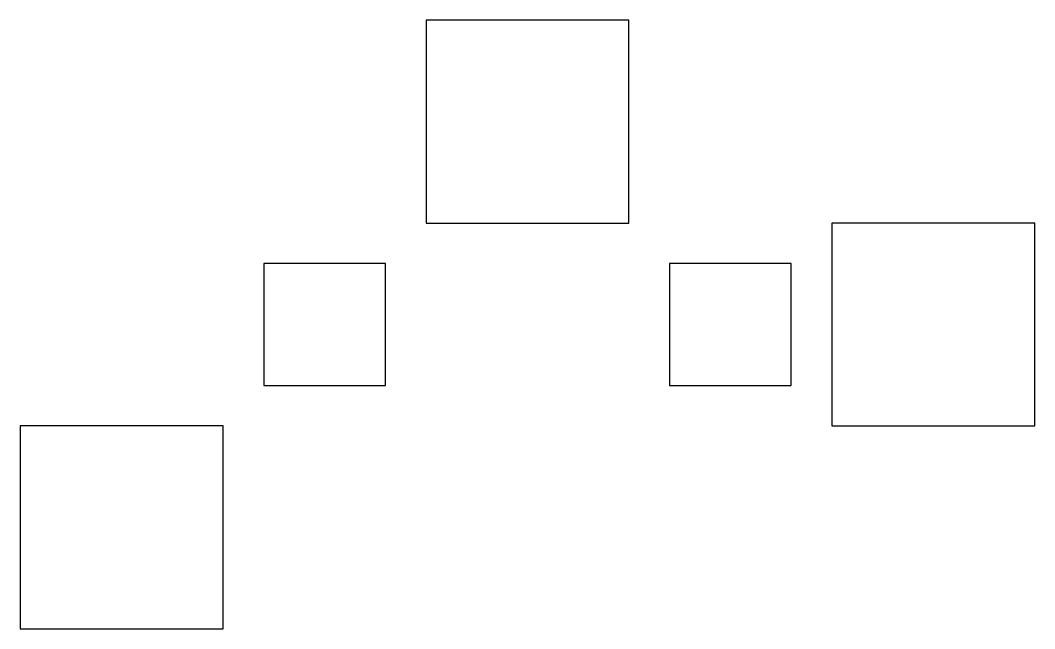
# Model space of a CAD drawing. Header units: millimetres. Extents: x 0 to 250, y 0 to 150.
import ezdxf

# ---------------------------------------------------------------- set-up
doc = ezdxf.new("R2010")
doc.units = ezdxf.units.MM
doc.layers.add('PARTS', color=1, linetype='Continuous')

msp = doc.modelspace()

# ---------------------------------------------------------------- linework, layer by layer
at = {"layer": 'PARTS'}
for points in [[(100, 100), (150, 100), (150, 150), (100, 150), (100, 100)], [(200, 50), (250, 50), (250, 100), (200, 100), (200, 50)], [(60, 60), (90, 60), (90, 90), (60, 90), (60, 60)], [(160, 60), (190, 60), (190, 90), (160, 90), (160, 60)], [(0, 0), (50, 0), (50, 50), (0, 50), (0, 0)]]:
    msp.add_lwpolyline(points, close=True, dxfattribs=at)

doc.saveas('drawing.dxf')
